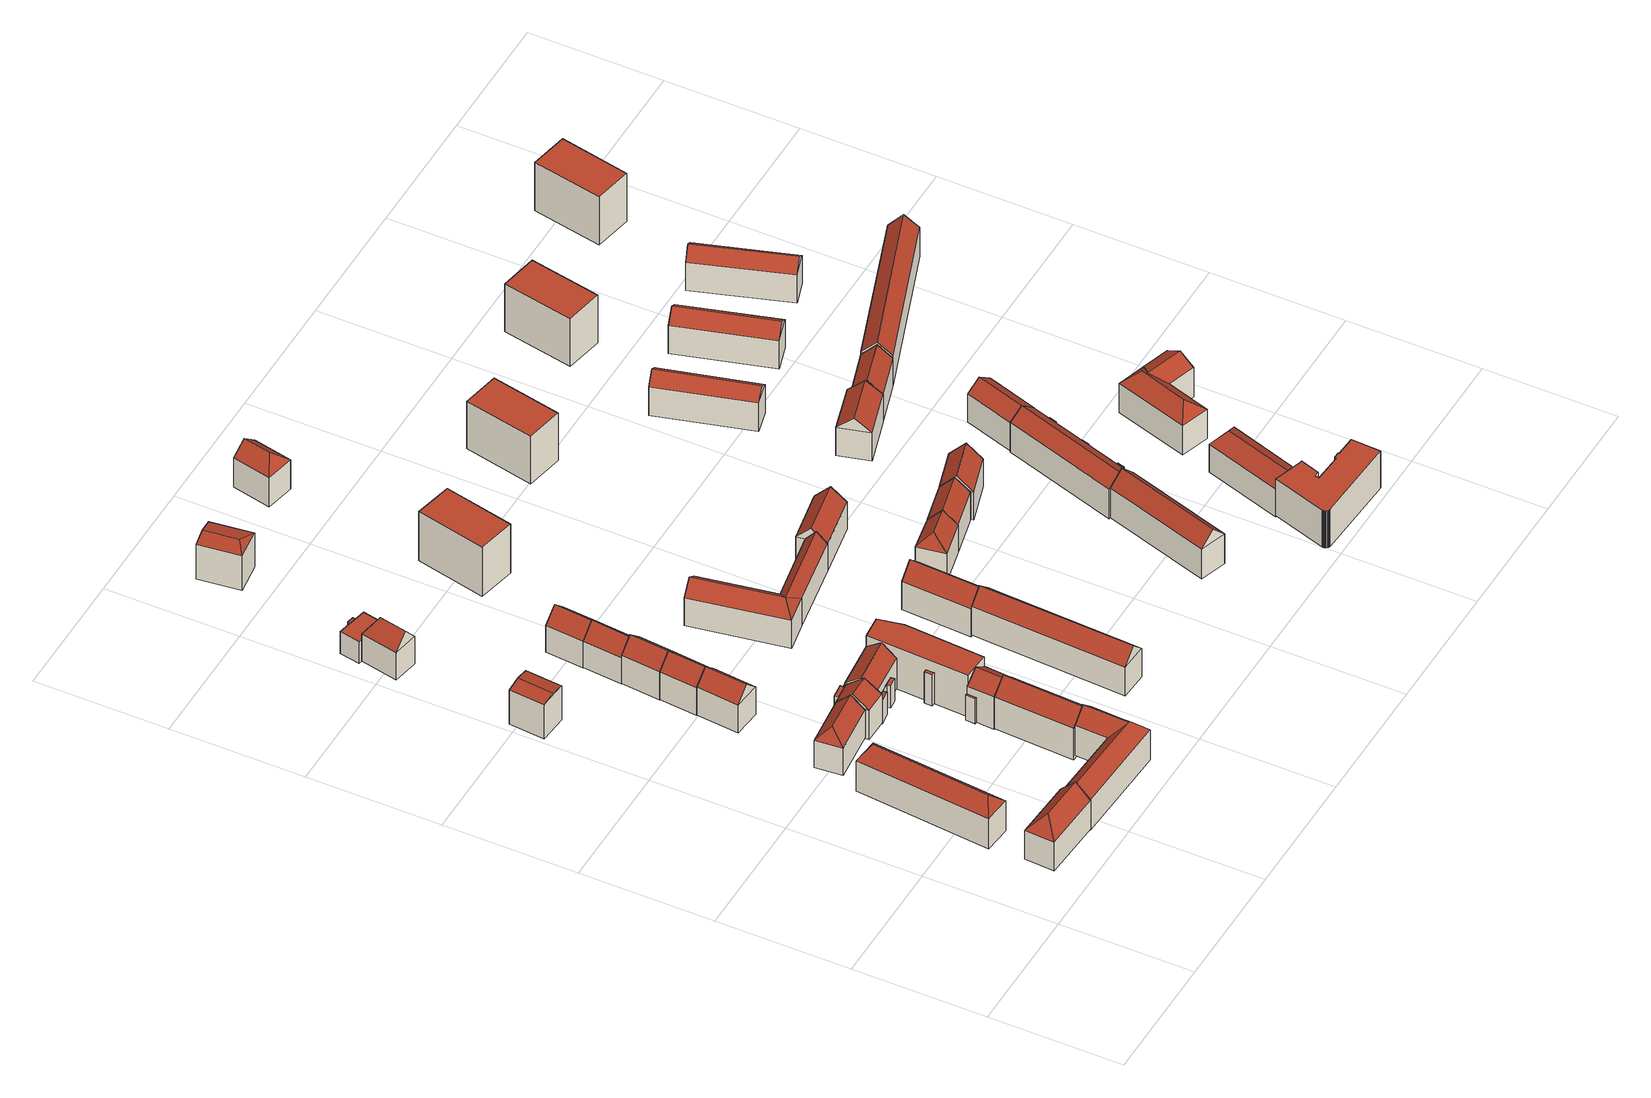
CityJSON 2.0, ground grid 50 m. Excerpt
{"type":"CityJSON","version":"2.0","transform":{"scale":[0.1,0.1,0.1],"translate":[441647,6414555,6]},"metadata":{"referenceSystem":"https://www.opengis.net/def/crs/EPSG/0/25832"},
"CityObjects":{
"building1":{"type":"Building","attributes":{"function":"31001_1010","yearOfConstruction":1968,"roofType":"5000","measuredHeight":18.33,"storeysAboveGround":4},"geometry":[{"type":"Solid","lod":"2","boundaries":[[[[0,1,2,3]],[[4,5,1,0]],[[6,7,5,4]],[[3,2,7,6]],[[0,8,4]],[[6,9,3]],[[3,9,8,0]],[[4,8,9,6]],[[1,5,7,2]]]],"semantics":{"surfaces":[{"type":"WallSurface"},{"type":"RoofSurface","Flaechenneigung":"45.1469872440555","Flaechenrichtung":"273.487046915918","Flaechengroesse":"45.6067224267815"},{"type":"RoofSurface","Flaechenneigung":"44.6540768053212","Flaechenrichtung":"182.97791437947","Flaechengroesse":"163.194937858623"},{"type":"RoofSurface","Flaechenneigung":"44.6541377867281","Flaechenrichtung":"3.23897827540775","Flaechengroesse":"162.699723452229"},{"type":"GroundSurface"}],"values":[[0,0,0,0,1,0,2,3,4]]}}]},
"building2":{"type":"Building","attributes":{"function":"31001_1010","yearOfConstruction":1978,"roofType":"3200","measuredHeight":18.35,"storeysAboveGround":4},"geometry":[{"type":"Solid","lod":"2","boundaries":[[[[10,11,12,13]],[[14,15,11,10]],[[16,17,15,14]],[[13,12,17,16]],[[10,18,14]],[[16,19,13]],[[13,19,18,10]],[[14,18,19,16]],[[11,15,17,12]]]],"semantics":{"surfaces":[{"type":"WallSurface"},{"type":"RoofSurface","Flaechenneigung":"33.8663606532125","Flaechenrichtung":"5.44191229131199","Flaechengroesse":"31.5071338690364"},{"type":"RoofSurface","Flaechenneigung":"33.8660346399116","Flaechenrichtung":"185.440858677607","Flaechengroesse":"31.5132168230706"},{"type":"RoofSurface","Flaechenneigung":"45.4645888041415","Flaechenrichtung":"275.440397965638","Flaechengroesse":"346.697892583677"},{"type":"RoofSurface","Flaechenneigung":"45.4645322761702","Flaechenrichtung":"95.4392077965679","Flaechengroesse":"346.697206670922"},{"type":"GroundSurface"}],"values":[[0,0,0,0,1,2,3,4,5]]}}]},
"building3":{"type":"Building","attributes":{"function":"31001_1010","yearOfConstruction":1957,"roofType":"3100","measuredHeight":16.07,"storeysAboveGround":4},"geometry":[{"type":"Solid","lod":"2","boundaries":[[[[20,21,22,23]],[[24,25,21,20]],[[26,27,25,24]],[[23,22,27,26]],[[20,28,24]],[[26,29,23]],[[23,29,28,20]],[[24,28,29,26]],[[21,25,27,22]]]],"semantics":{"surfaces":[{"type":"WallSurface"},{"type":"RoofSurface","Flaechenneigung":"79.4866216554259","Flaechenrichtung":"274.890750281872","Flaechengroesse":"74.3996729459847"},{"type":"RoofSurface","Flaechenneigung":"79.4864918375079","Flaechenrichtung":"94.9222495834892","Flaechengroesse":"75.3917196811478"},{"type":"GroundSurface"}],"values":[[0,0,0,0,0,0,1,2,3]]}}]},
"building4":{"type":"Building","attributes":{"function":"31001_1010"},"children":["building4-1","building4-2"]},
"building4-1":{"type":"BuildingPart","attributes":{"roofType":"5000","measuredHeight":18.44,"storeysAboveGround":4},"parents":["building4"],"geometry":[{"type":"Solid","lod":"2","boundaries":[[[[30,31,32,33]],[[34,35,31,30]],[[36,37,35,34]],[[33,32,37,36]],[[30,38,34]],[[36,39,33]],[[33,39,38,30]],[[34,38,39,36]],[[31,35,37,32]]]],"semantics":{"surfaces":[{"type":"WallSurface"},{"type":"RoofSurface","Flaechenneigung":"43.4155554276535","Flaechenrichtung":"92.8469278651732","Flaechengroesse":"35.2484011671051"},{"type":"RoofSurface","Flaechenneigung":"44.9627698286499","Flaechenrichtung":"2.85026324753038","Flaechengroesse":"260.473177693764"},{"type":"RoofSurface","Flaechenneigung":"44.9628308306534","Flaechenrichtung":"182.869518036218","Flaechengroesse":"260.478835610962"},{"type":"GroundSurface"}],"values":[[0,0,0,0,1,0,2,3,4]]}}]},
"building4-2":{"type":"BuildingPart","attributes":{"roofType":"5000","measuredHeight":18.43,"storeysAboveGround":4},"parents":["building4"],"geometry":[{"type":"Solid","lod":"2","boundaries":[[[[30,31,40,41]],[[42,43,31,30]],[[44,45,43,42]],[[41,40,45,44]],[[30,46,42]],[[44,47,41]],[[41,47,46,30]],[[42,46,47,44]],[[31,43,45,40]]]],"semantics":{"surfaces":[{"type":"WallSurface"},{"type":"RoofSurface","Flaechenneigung":"-44.9903558308163","Flaechenrichtung":"182.841823015067","Flaechengroesse":"37.3241524253231"},{"type":"RoofSurface","Flaechenneigung":"46.0114186825167","Flaechenrichtung":"92.8399679740987","Flaechengroesse":"107.365007347212"},{"type":"RoofSurface","Flaechenneigung":"46.011360972852","Flaechenrichtung":"272.830107319629","Flaechengroesse":"107.344186275943"},{"type":"GroundSurface"}],"values":[[0,0,0,0,1,0,2,3,4]]}}]},
"building5":{"type":"Building","attributes":{"function":"31001_1010","yearOfConstruction":1978,"roofType":"5000","measuredHeight":16.98,"storeysAboveGround":4},"geometry":[{"type":"Solid","lod":"2","boundaries":[[[[48,49,50,51]],[[52,53,49,48]],[[54,55,53,52]],[[51,50,55,54]],[[48,56,52]],[[54,57,51]],[[51,57,56,48]],[[52,56,57,54]],[[49,53,55,50]]]],"semantics":{"surfaces":[{"type":"WallSurface"},{"type":"RoofSurface","Flaechenneigung":"34.561437861719","Flaechenrichtung":"264.249041542954","Flaechengroesse":"30.3441899835049"},{"type":"RoofSurface","Flaechenneigung":"46.0000803428146","Flaechenrichtung":"174.286297077971","Flaechengroesse":"127.083836122021"},{"type":"RoofSurface","Flaechenneigung":"45.9999800754742","Flaechenrichtung":"354.259160964322","Flaechengroesse":"127.086329251824"},{"type":"GroundSurface"}],"values":[[0,0,0,0,1,0,2,3,4]]}}]},
"building6":{"type":"Building","attributes":{"function":"31001_1010","yearOfConstruction":1994,"roofType":"3100","measuredHeight":17.4,"storeysAboveGround":4},"geometry":[{"type":"Solid","lod":"2","boundaries":[[[[58,59,60,61]],[[62,63,59,58]],[[64,65,63,62]],[[61,60,65,64]],[[58,66,62]],[[64,67,61]],[[61,67,66,58]],[[62,66,67,64]],[[59,63,65,60]]]],"semantics":{"surfaces":[{"type":"WallSurface"},{"type":"RoofSurface","Flaechenneigung":"45.6752614031675","Flaechenrichtung":"275.360356841284","Flaechengroesse":"117.786511656363"},{"type":"RoofSurface","Flaechenneigung":"45.6748925457704","Flaechenrichtung":"95.4309138943633","Flaechengroesse":"118.666631435207"},{"type":"GroundSurface"}],"values":[[0,0,0,0,0,0,1,2,3]]}}]},
"building7":{"type":"Building","attributes":{"function":"31001_1010"},"children":["building7-1","building7-2"]},
"building7-1":{"type":"BuildingPart","attributes":{"roofType":"3100","measuredHeight":17.82,"storeysAboveGround":4},"parents":["building7"],"geometry":[{"type":"Solid","lod":"2","boundaries":[[[[68,69,70,71]],[[72,73,69,68]],[[74,75,73,72]],[[71,70,75,74]],[[68,76,72]],[[74,77,71]],[[71,77,76,68]],[[72,76,77,74]],[[69,73,75,70]]]],"semantics":{"surfaces":[{"type":"WallSurface"},{"type":"RoofSurface","Flaechenneigung":"50.1251916103766","Flaechenrichtung":"355.873294553674","Flaechengroesse":"69.1911806618361"},{"type":"RoofSurface","Flaechenneigung":"50.0375934343527","Flaechenrichtung":"179.097731260882","Flaechengroesse":"69.1618596791766"},{"type":"GroundSurface"}],"values":[[0,0,0,0,0,0,1,2,3]]}}]},
"building7-2":{"type":"BuildingPart","attributes":{"roofType":"1000","measuredHeight":12.75,"storeysAboveGround":4},"parents":["building7"],"geometry":[{"type":"Solid","lod":"2","boundaries":[[[[78,79,80,81]],[[82,83,79,78]],[[84,85,83,82]],[[68,69,85,84]],[[86,87,69,68]],[[81,80,87,86]],[[68,84,82,78,81,86]],[[79,83,85,69,87,80]]]],"semantics":{"surfaces":[{"type":"WallSurface"},{"type":"RoofSurface","Flaechenneigung":"90","Flaechenrichtung":"0","Flaechengroesse":"9.19636817402056"},{"type":"GroundSurface"}],"values":[[0,0,0,0,0,0,1,2]]}}]},
"building8":{"type":"Building","attributes":{"function":"31001_1010","yearOfConstruction":1957,"roofType":"3100","measuredHeight":17.26,"storeysAboveGround":4},"geometry":[{"type":"Solid","lod":"2","boundaries":[[[[88,89,90,91]],[[92,93,89,88]],[[94,95,93,92]],[[91,90,95,94]],[[88,96,92]],[[94,97,91]],[[91,97,96,88]],[[92,96,97,94]],[[89,93,95,90]]]],"semantics":{"surfaces":[{"type":"WallSurface"},{"type":"RoofSurface","Flaechenneigung":"46.110052614463","Flaechenrichtung":"275.359446810205","Flaechengroesse":"105.39671543843"},{"type":"RoofSurface","Flaechenneigung":"46.1092401436894","Flaechenrichtung":"95.4327229230595","Flaechengroesse":"105.176412755406"},{"type":"GroundSurface"}],"values":[[0,0,0,0,0,0,1,2,3]]}}]},
"building9":{"type":"Building","attributes":{"function":"31001_1010","yearOfConstruction":1978,"roofType":"5000","measuredHeight":17.87,"storeysAboveGround":4},"geometry":[{"type":"Solid","lod":"2","boundaries":[[[[98,99,100,101]],[[102,103,99,98]],[[104,105,103,102]],[[101,100,105,104]],[[98,106,102]],[[104,107,101]],[[101,107,106,98]],[[102,106,107,104]],[[99,103,105,100]]]],"semantics":{"surfaces":[{"type":"WallSurface"},{"type":"RoofSurface","Flaechenneigung":"31.7342821159858","Flaechenrichtung":"11.6243635591259","Flaechengroesse":"34.3410783759677"},{"type":"RoofSurface","Flaechenneigung":"40.3935916912065","Flaechenrichtung":"281.76400946967","Flaechengroesse":"96.489782852504"},{"type":"RoofSurface","Flaechenneigung":"40.3933774787155","Flaechenrichtung":"101.76604240952","Flaechengroesse":"95.7754379520304"},{"type":"GroundSurface"}],"values":[[0,0,0,0,1,0,2,3,4]]}}]},
"building10":{"type":"Building","attributes":{"function":"31001_1010","yearOfConstruction":1957,"roofType":"3100","measuredHeight":19.26,"storeysAboveGround":4},"geometry":[{"type":"Solid","lod":"2","boundaries":[[[[108,109,110,111]],[[112,113,109,108]],[[114,115,113,112]],[[111,110,115,114]],[[108,116,112]],[[114,117,111]],[[111,117,116,108]],[[112,116,117,114]],[[109,113,115,110]]]],"semantics":{"surfaces":[{"type":"WallSurface"},{"type":"RoofSurface","Flaechenneigung":"46.2087337868863","Flaechenrichtung":"272.850484340695","Flaechengroesse":"230.826257606188"},{"type":"RoofSurface","Flaechenneigung":"46.2086558641358","Flaechenrichtung":"92.8470490302429","Flaechengroesse":"230.794758203826"},{"type":"GroundSurface"}],"values":[[0,0,0,0,0,0,1,2,3]]}}]},
"building11":{"type":"Building","attributes":{"function":"31001_1010","yearOfConstruction":1957,"roofType":"3100","measuredHeight":17.6,"storeysAboveGround":4},"geometry":[{"type":"Solid","lod":"2","boundaries":[[[[92,118,119,120]],[[88,121,118,92]],[[122,123,121,88]],[[120,119,123,122]],[[92,96,88]],[[122,124,120]],[[120,124,96,92]],[[88,96,124,122]],[[118,121,123,119]]]],"semantics":{"surfaces":[{"type":"WallSurface"},{"type":"RoofSurface","Flaechenneigung":"45.7087350032698","Flaechenrichtung":"95.2227162654452","Flaechengroesse":"109.199133831889"},{"type":"RoofSurface","Flaechenneigung":"45.709620725881","Flaechenrichtung":"275.146357854383","Flaechengroesse":"108.960622949222"},{"type":"GroundSurface"}],"values":[[0,0,0,0,0,0,1,2,3]]}}]},
"building12":{"type":"Building","attributes":{"function":"31001_1010"},"children":["building12-1","building12-2"]},
"building12-1":{"type":"BuildingPart","attributes":{"roofType":"1000","measuredHeight":9.54,"storeysAboveGround":3},"parents":["building12"],"geometry":[{"type":"Solid","lod":"2","boundaries":[[[[125,126,127,128]],[[129,130,126,125]],[[131,132,130,129]],[[128,127,132,131]],[[129,125,128,131]],[[126,130,132,127]]]],"semantics":{"surfaces":[{"type":"WallSurface"},{"type":"RoofSurface","Flaechenneigung":"90","Flaechenrichtung":"0","Flaechengroesse":"95.9083079972926"},{"type":"GroundSurface"}],"values":[[0,0,0,0,1,2]]}}]},
"building12-2":{"type":"BuildingPart","attributes":{"roofType":"1000","measuredHeight":9.54,"storeysAboveGround":3},"parents":["building12"],"geometry":[{"type":"Solid","lod":"2","boundaries":[[[[133,134,135,136]],[[137,138,134,133]],[[139,140,138,137]],[[136,135,140,139]],[[137,133,136,139]],[[134,138,140,135]]]],"semantics":{"surfaces":[{"type":"WallSurface"},{"type":"RoofSurface","Flaechenneigung":"90","Flaechenrichtung":"0","Flaechengroesse":"2.9139170031784"},{"type":"GroundSurface"}],"values":[[0,0,0,0,1,2]]}}]},
"building13":{"type":"Building","attributes":{"function":"31001_1010"},"children":["building13-1","building13-2","building13-3","building13-4","building13-5","building13-6"]},
"building13-1":{"type":"BuildingPart","attributes":{"roofType":"3100","measuredHeight":17.83,"storeysAboveGround":4},"parents":["building13"],"geometry":[{"type":"Solid","lod":"2","boundaries":[[[[141,142,143,144]],[[145,146,142,141]],[[147,148,146,145]],[[144,143,148,147]],[[141,149,145]],[[147,150,144]],[[144,150,149,141]],[[145,149,150,147]],[[142,146,148,143]]]],"semantics":{"surfaces":[{"type":"WallSurface"},{"type":"RoofSurface","Flaechenneigung":"52.5202095847336","Flaechenrichtung":"354.367657047694","Flaechengroesse":"132.652211782059"},{"type":"RoofSurface","Flaechenneigung":"52.520241993122","Flaechenrichtung":"174.37337925334","Flaechengroesse":"126.735338123854"},{"type":"GroundSurface"}],"values":[[0,0,0,0,0,0,1,2,3]]}}]},
"building13-2":{"type":"BuildingPart","attributes":{"roofType":"1000","measuredHeight":18.3,"storeysAboveGround":4},"parents":["building13"],"geometry":[{"type":"Solid","lod":"2","boundaries":[[[[151,152,142,153]],[[154,155,152,151]],[[156,157,155,154]],[[158,159,157,156]],[[153,142,159,158]],[[156,154,151,153,158]],[[152,155,157,159,142]]]],"semantics":{"surfaces":[{"type":"WallSurface"},{"type":"RoofSurface","Flaechenneigung":"90","Flaechenrichtung":"0","Flaechengroesse":"403.838762422948"},{"type":"GroundSurface"}],"values":[[0,0,0,0,0,1,2]]}}]},
"building13-3":{"type":"BuildingPart","attributes":{"roofType":"3100","measuredHeight":18.45,"storeysAboveGround":4},"parents":["building13"],"geometry":[{"type":"Solid","lod":"2","boundaries":[[[[160,161,157,162]],[[163,164,161,160]],[[165,166,164,163]],[[162,157,166,165]],[[160,167,163]],[[165,168,162]],[[162,168,167,160]],[[163,167,168,165]],[[161,164,166,157]]]],"semantics":{"surfaces":[{"type":"WallSurface"},{"type":"RoofSurface","Flaechenneigung":"53.5397911508383","Flaechenrichtung":"93.4567268338415","Flaechengroesse":"71.6514783143033"},{"type":"RoofSurface","Flaechenneigung":"53.540942645089","Flaechenrichtung":"273.055745114588","Flaechengroesse":"71.6383459365998"},{"type":"GroundSurface"}],"values":[[0,0,0,0,0,0,1,2,3]]}}]},
"building13-4":{"type":"BuildingPart","attributes":{"roofType":"1000","measuredHeight":11.1,"storeysAboveGround":4},"parents":["building13"],"geometry":[{"type":"Solid","lod":"2","boundaries":[[[[169,170,171,172]],[[173,174,170,169]],[[175,166,174,173]],[[172,171,166,175]],[[173,169,172,175]],[[170,174,166,171]]]],"semantics":{"surfaces":[{"type":"WallSurface"},{"type":"RoofSurface","Flaechenneigung":"90","Flaechenrichtung":"0","Flaechengroesse":"2.91515733651439"},{"type":"GroundSurface"}],"values":[[0,0,0,0,1,2]]}}]},
"building13-5":{"type":"BuildingPart","attributes":{"roofType":"1000","measuredHeight":13.71,"storeysAboveGround":4},"parents":["building13"],"geometry":[{"type":"Solid","lod":"2","boundaries":[[[[176,177,178,179]],[[180,181,177,176]],[[182,183,181,180]],[[179,178,183,182]],[[180,176,179,182]],[[177,181,183,178]]]],"semantics":{"surfaces":[{"type":"WallSurface"},{"type":"RoofSurface","Flaechenneigung":"90","Flaechenrichtung":"0","Flaechengroesse":"4.18949200061671"},{"type":"GroundSurface"}],"values":[[0,0,0,0,1,2]]}}]},
"building13-6":{"type":"BuildingPart","attributes":{"roofType":"1000","measuredHeight":9.96,"storeysAboveGround":4},"parents":["building13"],"geometry":[{"type":"Solid","lod":"2","boundaries":[[[[184,185,186,187]],[[188,189,185,184]],[[190,148,189,188]],[[191,192,148,190]],[[193,194,192,191]],[[195,196,194,193]],[[197,198,196,195]],[[187,186,198,197]],[[195,193,191,190,188,184,187,197]],[[185,189,148,192,194,196,198,186]]]],"semantics":{"surfaces":[{"type":"WallSurface"},{"type":"RoofSurface","Flaechenneigung":"90","Flaechenrichtung":"0","Flaechengroesse":"14.7241736813107"},{"type":"GroundSurface"}],"values":[[0,0,0,0,0,0,0,0,1,2]]}}]},
"building14":{"type":"Building","attributes":{"function":"31001_1010","yearOfConstruction":1957,"roofType":"3100","measuredHeight":16.69,"storeysAboveGround":4},"geometry":[{"type":"Solid","lod":"2","boundaries":[[[[199,200,201,202]],[[203,204,200,199]],[[205,206,204,203]],[[202,201,206,205]],[[199,207,203]],[[205,208,202]],[[202,208,207,199]],[[203,207,208,205]],[[200,204,206,201]]]],"semantics":{"surfaces":[{"type":"WallSurface"},{"type":"RoofSurface","Flaechenneigung":"45.2432181142275","Flaechenrichtung":"275.069358264531","Flaechengroesse":"111.295790380201"},{"type":"RoofSurface","Flaechenneigung":"45.2427669983575","Flaechenrichtung":"95.1190742704094","Flaechengroesse":"111.348555579079"},{"type":"GroundSurface"}],"values":[[0,0,0,0,0,0,1,2,3]]}}]},
"building15":{"type":"Building","attributes":{"function":"31001_1010","yearOfConstruction":1957,"roofType":"3100","measuredHeight":16.87,"storeysAboveGround":4},"geometry":[{"type":"Solid","lod":"2","boundaries":[[[[203,209,210,211]],[[199,212,209,203]],[[213,214,212,199]],[[211,210,214,213]],[[203,215,199]],[[213,216,211]],[[211,216,215,203]],[[199,215,216,213]],[[209,212,214,210]]]],"semantics":{"surfaces":[{"type":"WallSurface"},{"type":"RoofSurface","Flaechenneigung":"45.6378143352856","Flaechenrichtung":"95.1176155098108","Flaechengroesse":"105.486944053792"},{"type":"RoofSurface","Flaechenneigung":"45.6379036629861","Flaechenrichtung":"275.066767765152","Flaechengroesse":"106.290224014758"},{"type":"GroundSurface"}],"values":[[0,0,0,0,0,0,1,2,3]]}}]},
"building16":{"type":"Building","attributes":{"function":"31001_1010","roofType":"5000","measuredHeight":16.54,"storeysAboveGround":4},"geometry":[{"type":"Solid","lod":"2","boundaries":[[[[217,218,219,220]],[[221,222,218,217]],[[223,224,222,221]],[[220,219,224,223]],[[217,225,221]],[[223,226,220]],[[220,226,225,217]],[[221,225,226,223]],[[218,222,224,219]]]],"semantics":{"surfaces":[{"type":"WallSurface"},{"type":"RoofSurface","Flaechenneigung":"67.0855119736355","Flaechenrichtung":"172.520676033653","Flaechengroesse":"19.4381676946548"},{"type":"RoofSurface","Flaechenneigung":"77.6403172852523","Flaechenrichtung":"82.5130880285919","Flaechengroesse":"86.7969335589074"},{"type":"RoofSurface","Flaechenneigung":"77.6403288287253","Flaechenrichtung":"262.512705278156","Flaechengroesse":"87.0002938870367"},{"type":"GroundSurface"}],"values":[[0,0,0,0,1,0,2,3,4]]}}]},
"building17":{"type":"Building","attributes":{"function":"31001_1010","yearOfConstruction":1957,"roofType":"3100","measuredHeight":17.85,"storeysAboveGround":4},"geometry":[{"type":"Solid","lod":"2","boundaries":[[[[227,228,229,230]],[[231,232,228,227]],[[233,234,232,231]],[[230,229,234,233]],[[227,235,231]],[[233,236,230]],[[230,236,235,227]],[[231,235,236,233]],[[228,232,234,229]]]],"semantics":{"surfaces":[{"type":"WallSurface"},{"type":"RoofSurface","Flaechenneigung":"45.3720888798548","Flaechenrichtung":"272.795252394418","Flaechengroesse":"429.471591473641"},{"type":"RoofSurface","Flaechenneigung":"45.372116342191","Flaechenrichtung":"92.799918712728","Flaechengroesse":"429.514069382934"},{"type":"GroundSurface"}],"values":[[0,0,0,0,0,0,1,2,3]]}}]},
"building18":{"type":"Building","attributes":{"function":"31001_1010","yearOfConstruction":1957,"roofType":"1000","measuredHeight":21.66,"storeysAboveGround":7},"geometry":[{"type":"Solid","lod":"2","boundaries":[[[[237,238,239,240]],[[241,242,238,237]],[[243,244,242,241]],[[240,239,244,243]],[[241,237,240,243]],[[238,242,244,239]]]],"semantics":{"surfaces":[{"type":"WallSurface"},{"type":"RoofSurface","Flaechenneigung":"90","Flaechenrichtung":"0","Flaechengroesse":"389.242203013323"},{"type":"GroundSurface"}],"values":[[0,0,0,0,1,2]]}}]},
"building19":{"type":"Building","attributes":{"function":"31001_1010","yearOfConstruction":1957,"roofType":"3100","measuredHeight":17.91,"storeysAboveGround":4},"geometry":[{"type":"Solid","lod":"2","boundaries":[[[[245,246,247,248]],[[249,250,246,245]],[[251,252,250,249]],[[248,247,252,251]],[[245,253,249]],[[251,254,248]],[[248,254,253,245]],[[249,253,254,251]],[[246,250,252,247]]]],"semantics":{"surfaces":[{"type":"WallSurface"},{"type":"RoofSurface","Flaechenneigung":"44.0321055442164","Flaechenrichtung":"272.794904753454","Flaechengroesse":"201.776453264636"},{"type":"RoofSurface","Flaechenneigung":"44.0321237667603","Flaechenrichtung":"92.7982417943155","Flaechengroesse":"201.773163612339"},{"type":"GroundSurface"}],"values":[[0,0,0,0,0,0,1,2,3]]}}]},
"building20":{"type":"Building","attributes":{"function":"31001_1010"},"children":["building20-1","building20-2","building20-3"]},
"building20-1":{"type":"BuildingPart","attributes":{"roofType":"5000","measuredHeight":16.62,"storeysAboveGround":4},"parents":["building20"],"geometry":[{"type":"Solid","lod":"2","boundaries":[[[[255,256,257,258]],[[259,260,256,255]],[[261,262,260,259]],[[258,257,262,261]],[[255,263,259]],[[261,264,258]],[[258,264,263,255]],[[259,263,264,261]],[[256,260,262,257]]]],"semantics":{"surfaces":[{"type":"WallSurface"},{"type":"RoofSurface","Flaechenneigung":"39.4791842088346","Flaechenrichtung":"170.168433300779","Flaechengroesse":"32.33759918646"},{"type":"RoofSurface","Flaechenneigung":"51.0001831678668","Flaechenrichtung":"79.8441336401243","Flaechengroesse":"247.119812003692"},{"type":"RoofSurface","Flaechenneigung":"51.0005660384176","Flaechenrichtung":"260.064752725847","Flaechengroesse":"247.112251807372"},{"type":"GroundSurface"}],"values":[[0,0,0,0,1,0,2,3,4]]}}]},
"building20-2":{"type":"BuildingPart","attributes":{"roofType":"5000","measuredHeight":16.62,"storeysAboveGround":4},"parents":["building20"],"geometry":[{"type":"Solid","lod":"2","boundaries":[[[[255,256,265,266]],[[267,268,256,255]],[[269,270,268,267]],[[266,265,270,269]],[[255,263,267]],[[269,271,266]],[[266,271,263,255]],[[267,263,271,269]],[[256,268,270,265]]]],"semantics":{"surfaces":[{"type":"WallSurface"},{"type":"RoofSurface","Flaechenneigung":"-51.2878761025937","Flaechenrichtung":"259.744905559439","Flaechengroesse":"26.4295135095444"},{"type":"RoofSurface","Flaechenneigung":"39.976468081961","Flaechenrichtung":"170.055559831267","Flaechengroesse":"177.429820822095"},{"type":"RoofSurface","Flaechenneigung":"39.9767789529607","Flaechenrichtung":"349.867693567672","Flaechengroesse":"177.436334581447"},{"type":"GroundSurface"}],"values":[[0,0,0,0,1,0,2,3,4]]}}]},
"building20-3":{"type":"BuildingPart","attributes":{"roofType":"3100","measuredHeight":17.44,"storeysAboveGround":4},"parents":["building20"],"geometry":[{"type":"Solid","lod":"2","boundaries":[[[[272,273,274,275]],[[276,277,273,272]],[[278,265,277,276]],[[275,274,265,278]],[[272,279,276]],[[278,280,275]],[[275,280,279,272]],[[276,279,280,278]],[[273,277,265,274]]]],"semantics":{"surfaces":[{"type":"WallSurface"},{"type":"RoofSurface","Flaechenneigung":"45.7290237202847","Flaechenrichtung":"349.875571670714","Flaechengroesse":"159.268898390733"},{"type":"RoofSurface","Flaechenneigung":"45.7269478292936","Flaechenrichtung":"170.071730673027","Flaechengroesse":"160.773977326833"},{"type":"GroundSurface"}],"values":[[0,0,0,0,0,0,1,2,3]]}}]},
"building21":{"type":"Building","attributes":{"function":"31001_1010","roofType":"5000","measuredHeight":17.7,"storeysAboveGround":4},"geometry":[{"type":"Solid","lod":"2","boundaries":[[[[281,282,283,284]],[[285,286,282,281]],[[287,288,286,285]],[[284,283,288,287]],[[281,289,285]],[[287,290,284]],[[284,290,289,281]],[[285,289,290,287]],[[282,286,288,283]]]],"semantics":{"surfaces":[{"type":"WallSurface"},{"type":"RoofSurface","Flaechenneigung":"40.8606072833637","Flaechenrichtung":"191.755741371884","Flaechengroesse":"35.0160917259147"},{"type":"RoofSurface","Flaechenneigung":"48.7445773751989","Flaechenrichtung":"101.757827563104","Flaechengroesse":"94.088189816139"},{"type":"RoofSurface","Flaechenneigung":"48.7445790446934","Flaechenrichtung":"281.758281066065","Flaechengroesse":"94.0846119896577"},{"type":"GroundSurface"}],"values":[[0,0,0,0,1,0,2,3,4]]}}]},
"building22":{"type":"Building","attributes":{"function":"31001_1010","yearOfConstruction":1978,"roofType":"5000","measuredHeight":17.68,"storeysAboveGround":4},"geometry":[{"type":"Solid","lod":"2","boundaries":[[[[291,292,293,294]],[[295,296,292,291]],[[297,298,296,295]],[[294,293,298,297]],[[291,299,295]],[[297,300,294]],[[294,300,299,291]],[[295,299,300,297]],[[292,296,298,293]]]],"semantics":{"surfaces":[{"type":"WallSurface"},{"type":"RoofSurface","Flaechenneigung":"28.7634685684599","Flaechenrichtung":"259.523969949795","Flaechengroesse":"35.1739816866162"},{"type":"RoofSurface","Flaechenneigung":"43.9215271465999","Flaechenrichtung":"167.507826610384","Flaechengroesse":"96.4895079383674"},{"type":"RoofSurface","Flaechenneigung":"43.9214660456538","Flaechenrichtung":"348.949052616478","Flaechengroesse":"94.7922867847516"},{"type":"GroundSurface"}],"values":[[0,0,0,0,1,0,2,3,4]]}}]},
"building23":{"type":"Building","attributes":{"function":"31001_1010","yearOfConstruction":1957,"roofType":"3100","measuredHeight":17.59,"storeysAboveGround":4},"geometry":[{"type":"Solid","lod":"2","boundaries":[[[[301,302,303,304]],[[305,306,302,301]],[[307,308,306,305]],[[304,303,308,307]],[[301,309,305]],[[307,300,304]],[[304,300,309,301]],[[305,309,300,307]],[[302,306,308,303]]]],"semantics":{"surfaces":[{"type":"WallSurface"},{"type":"RoofSurface","Flaechenneigung":"44.1294770192152","Flaechenrichtung":"346.954257009495","Flaechengroesse":"120.576332259743"},{"type":"RoofSurface","Flaechenneigung":"44.1295114688808","Flaechenrichtung":"166.951595014942","Flaechengroesse":"120.901225215209"},{"type":"GroundSurface"}],"values":[[0,0,0,0,0,0,1,2,3]]}}]},
"building24":{"type":"Building","attributes":{"function":"31001_1010","yearOfConstruction":1957,"roofType":"3100","measuredHeight":18.44,"storeysAboveGround":4},"geometry":[{"type":"Solid","lod":"2","boundaries":[[[[310,311,312,313]],[[314,315,311,310]],[[316,317,315,314]],[[313,312,317,316]],[[310,318,314]],[[316,319,313]],[[313,319,318,310]],[[314,318,319,316]],[[311,315,317,312]]]],"semantics":{"surfaces":[{"type":"WallSurface"},{"type":"RoofSurface","Flaechenneigung":"44.5852194460208","Flaechenrichtung":"287.465774084451","Flaechengroesse":"316.011357970985"},{"type":"RoofSurface","Flaechenneigung":"44.5852216803974","Flaechenrichtung":"107.464025656766","Flaechengroesse":"316.004376473103"},{"type":"GroundSurface"}],"values":[[0,0,0,0,0,0,1,2,3]]}}]},
"building25":{"type":"Building","attributes":{"function":"31001_1010","yearOfConstruction":1957,"roofType":"1000","measuredHeight":20.98,"storeysAboveGround":7},"geometry":[{"type":"Solid","lod":"2","boundaries":[[[[320,321,322,323]],[[324,325,321,320]],[[326,327,325,324]],[[323,322,327,326]],[[324,320,323,326]],[[321,325,327,322]]]],"semantics":{"surfaces":[{"type":"WallSurface"},{"type":"RoofSurface","Flaechenneigung":"90","Flaechenrichtung":"0","Flaechengroesse":"384.103067011957"},{"type":"GroundSurface"}],"values":[[0,0,0,0,1,2]]}}]},
"building26":{"type":"Building","attributes":{"function":"31001_1010","yearOfConstruction":1957,"roofType":"3100","measuredHeight":18.12,"storeysAboveGround":4},"geometry":[{"type":"Solid","lod":"2","boundaries":[[[[328,329,330,331]],[[332,333,329,328]],[[334,335,333,332]],[[331,330,335,334]],[[328,336,332]],[[334,337,331]],[[331,337,336,328]],[[332,336,337,334]],[[329,333,335,330]]]],"semantics":{"surfaces":[{"type":"WallSurface"},{"type":"RoofSurface","Flaechenneigung":"43.7759481569887","Flaechenrichtung":"343.659194379363","Flaechengroesse":"135.096407790173"},{"type":"RoofSurface","Flaechenneigung":"43.7754437610917","Flaechenrichtung":"163.644063638335","Flaechengroesse":"136.04201929956"},{"type":"GroundSurface"}],"values":[[0,0,0,0,0,0,1,2,3]]}}]},
"building27":{"type":"Building","attributes":{"function":"31001_1010","yearOfConstruction":1983,"roofType":"1000","measuredHeight":16.24,"storeysAboveGround":4},"geometry":[{"type":"Solid","lod":"2","boundaries":[[[[338,339,340,341]],[[342,343,339,338]],[[344,345,343,342]],[[346,347,345,344]],[[348,349,347,346]],[[350,351,349,348]],[[352,353,351,350]],[[354,355,353,352]],[[356,357,355,354]],[[358,359,357,356]],[[360,361,359,358]],[[362,363,361,360]],[[364,365,363,362]],[[366,367,365,364]],[[368,369,367,366]],[[370,371,369,368]],[[372,373,371,370]],[[374,375,373,372]],[[376,377,375,374]],[[378,379,377,376]],[[341,340,379,378]],[[376,374,372,370,368,366,364,362,360,358,356,354,352,350,348,346,344,342,338,341,378]],[[339,343,345,347,349,351,353,355,357,359,361,363,365,367,369,371,373,375,377,379,340]]]],"semantics":{"surfaces":[{"type":"WallSurface"},{"type":"RoofSurface","Flaechenneigung":"90","Flaechenrichtung":"0","Flaechengroesse":"489.571177880055"},{"type":"GroundSurface"}],"values":[[0,0,0,0,0,0,0,0,0,0,0,0,0,0,0,0,0,0,0,0,0,1,2]]}}]},
"building28":{"type":"Building","attributes":{"function":"31001_1010"},"children":["building28-1","building28-2","building28-3","building28-4","building28-5"]},
"building28-1":{"type":"BuildingPart","attributes":{"roofType":"1000","measuredHeight":13.15,"storeysAboveGround":4},"parents":["building28"],"geometry":[{"type":"Solid","lod":"2","boundaries":[[[[380,381,382,383]],[[384,385,381,380]],[[386,387,385,384]],[[383,382,387,386]],[[384,380,383,386]],[[381,385,387,382]]]],"semantics":{"surfaces":[{"type":"WallSurface"},{"type":"RoofSurface","Flaechenneigung":"90","Flaechenrichtung":"0","Flaechengroesse":"0.698687857312473"},{"type":"GroundSurface"}],"values":[[0,0,0,0,1,2]]}}]},
"building28-2":{"type":"BuildingPart","attributes":{"roofType":"3100","measuredHeight":17.14,"storeysAboveGround":4},"parents":["building28"],"geometry":[{"type":"Solid","lod":"2","boundaries":[[[[388,389,390,391]],[[392,393,389,388]],[[394,395,393,392]],[[391,390,395,394]],[[388,396,392]],[[394,397,391]],[[391,397,396,388]],[[392,396,397,394]],[[389,393,395,390]]]],"semantics":{"surfaces":[{"type":"WallSurface"},{"type":"RoofSurface","Flaechenneigung":"52.5439155507649","Flaechenrichtung":"287.5036152597","Flaechengroesse":"297.323729421672"},{"type":"RoofSurface","Flaechenneigung":"52.544065108709","Flaechenrichtung":"107.556375491235","Flaechengroesse":"296.907229624412"},{"type":"GroundSurface"}],"values":[[0,0,0,0,0,0,1,2,3]]}}]},
"building28-3":{"type":"BuildingPart","attributes":{"roofType":"3100","measuredHeight":16.41,"storeysAboveGround":4},"parents":["building28"],"geometry":[{"type":"Solid","lod":"2","boundaries":[[[[398,399,400,401]],[[402,403,399,398]],[[404,405,403,402]],[[401,400,405,404]],[[398,406,402]],[[404,407,401]],[[401,407,406,398]],[[402,406,407,404]],[[399,403,405,400]]]],"semantics":{"surfaces":[{"type":"WallSurface"},{"type":"RoofSurface","Flaechenneigung":"53.3343662180516","Flaechenrichtung":"287.48835929198","Flaechengroesse":"132.593595258353"},{"type":"RoofSurface","Flaechenneigung":"53.3344942833919","Flaechenrichtung":"107.493750347242","Flaechengroesse":"133.015480719492"},{"type":"GroundSurface"}],"values":[[0,0,0,0,0,0,1,2,3]]}}]},
"building28-4":{"type":"BuildingPart","attributes":{"roofType":"1000","measuredHeight":13.15,"storeysAboveGround":4},"parents":["building28"],"geometry":[{"type":"Solid","lod":"2","boundaries":[[[[408,409,410,411]],[[412,413,409,408]],[[414,415,413,412]],[[411,410,415,414]],[[412,408,411,414]],[[409,413,415,410]]]],"semantics":{"surfaces":[{"type":"WallSurface"},{"type":"RoofSurface","Flaechenneigung":"90","Flaechenrichtung":"0","Flaechengroesse":"1.78093200025804"},{"type":"GroundSurface"}],"values":[[0,0,0,0,1,2]]}}]},
"building28-5":{"type":"BuildingPart","attributes":{"roofType":"1000","measuredHeight":13.15,"storeysAboveGround":4},"parents":["building28"],"geometry":[{"type":"Solid","lod":"2","boundaries":[[[[416,417,418,419]],[[420,421,417,416]],[[422,423,421,420]],[[419,418,423,422]],[[420,416,419,422]],[[417,421,423,418]]]],"semantics":{"surfaces":[{"type":"WallSurface"},{"type":"RoofSurface","Flaechenneigung":"90","Flaechenrichtung":"0","Flaechengroesse":"1.0378980657808"},{"type":"GroundSurface"}],"values":[[0,0,0,0,1,2]]}}]},
"building29":{"type":"Building","attributes":{"function":"31001_1010","yearOfConstruction":1957,"roofType":"5000","measuredHeight":16.54,"storeysAboveGround":4},"geometry":[{"type":"Solid","lod":"2","boundaries":[[[[424,425,426,427]],[[428,429,425,424]],[[430,431,429,428]],[[427,426,431,430]],[[424,432,428]],[[430,433,427]],[[427,433,432,424]],[[428,432,433,430]],[[425,429,431,426]]]],"semantics":{"surfaces":[{"type":"WallSurface"},{"type":"RoofSurface","Flaechenneigung":"37.9641986400539","Flaechenrichtung":"17.530040737682","Flaechengroesse":"31.8090092281426"},{"type":"RoofSurface","Flaechenneigung":"53.1887612333569","Flaechenrichtung":"287.552114454772","Flaechengroesse":"208.926137063836"},{"type":"RoofSurface","Flaechenneigung":"53.1888340376569","Flaechenrichtung":"107.537581721689","Flaechengroesse":"208.90181746086"},{"type":"GroundSurface"}],"values":[[0,0,0,0,1,0,2,3,4]]}}]},
"building30":{"type":"Building","attributes":{"function":"31001_1010","yearOfConstruction":1957,"roofType":"3100","measuredHeight":17.47,"storeysAboveGround":4},"geometry":[{"type":"Solid","lod":"2","boundaries":[[[[434,435,436,437]],[[438,439,435,434]],[[440,441,439,438]],[[437,436,441,440]],[[434,442,438]],[[440,443,437]],[[437,443,442,434]],[[438,442,443,440]],[[435,439,441,436]]]],"semantics":{"surfaces":[{"type":"WallSurface"},{"type":"RoofSurface","Flaechenneigung":"49.8112956642329","Flaechenrichtung":"163.653442877014","Flaechengroesse":"148.338573399486"},{"type":"RoofSurface","Flaechenneigung":"49.8131381771357","Flaechenrichtung":"343.909183655995","Flaechengroesse":"147.201303265911"},{"type":"GroundSurface"}],"values":[[0,0,0,0,0,0,1,2,3]]}}]},
"building31":{"type":"Building","attributes":{"function":"31001_1010","yearOfConstruction":1978,"roofType":"3100","measuredHeight":16.16,"storeysAboveGround":4},"geometry":[{"type":"Solid","lod":"2","boundaries":[[[[444,445,446,447]],[[448,449,445,444]],[[450,451,449,448]],[[447,446,451,450]],[[444,452,448]],[[450,453,447]],[[447,453,452,444]],[[448,452,453,450]],[[445,449,451,446]]]],"semantics":{"surfaces":[{"type":"WallSurface"},{"type":"RoofSurface","Flaechenneigung":"52.706303959874","Flaechenrichtung":"75.2937822648311","Flaechengroesse":"215.816015377235"},{"type":"RoofSurface","Flaechenneigung":"52.7057131338123","Flaechenrichtung":"254.942217493972","Flaechengroesse":"215.30463207395"},{"type":"GroundSurface"}],"values":[[0,0,0,0,0,0,1,2,3]]}}]},
"building32":{"type":"Building","attributes":{"function":"31001_1010","yearOfConstruction":1957,"roofType":"3100","measuredHeight":17.24,"storeysAboveGround":4},"geometry":[{"type":"Solid","lod":"2","boundaries":[[[[454,455,456,457]],[[458,459,455,454]],[[460,461,459,458]],[[457,456,461,460]],[[454,462,458]],[[460,463,457]],[[457,463,462,454]],[[458,462,463,460]],[[455,459,461,456]]]],"semantics":{"surfaces":[{"type":"WallSurface"},{"type":"RoofSurface","Flaechenneigung":"44.9855501826093","Flaechenrichtung":"342.678963220972","Flaechengroesse":"132.05278545156"},{"type":"RoofSurface","Flaechenneigung":"44.9862742900081","Flaechenrichtung":"162.84859977874","Flaechengroesse":"132.888117468992"},{"type":"GroundSurface"}],"values":[[0,0,0,0,0,0,1,2,3]]}}]},
"building33":{"type":"Building","attributes":{"function":"31001_1010"},"children":["building33-1","building33-2"]},
"building33-1":{"type":"BuildingPart","attributes":{"roofType":"3200","measuredHeight":17.85,"storeysAboveGround":4},"parents":["building33"],"geometry":[{"type":"Solid","lod":"2","boundaries":[[[[464,465,466,467]],[[468,469,465,464]],[[470,471,469,468]],[[467,466,471,470]],[[464,472,468]],[[470,473,467]],[[467,473,472,464]],[[468,472,473,470]],[[465,469,471,466]]]],"semantics":{"surfaces":[{"type":"WallSurface"},{"type":"RoofSurface","Flaechenneigung":"45.9257946161589","Flaechenrichtung":"197.509444278775","Flaechengroesse":"40.0814385503697"},{"type":"RoofSurface","Flaechenneigung":"45.9258023673801","Flaechenrichtung":"17.4989457220585","Flaechengroesse":"40.0712323815523"},{"type":"RoofSurface","Flaechenneigung":"49.4315600602259","Flaechenrichtung":"107.513478500667","Flaechengroesse":"180.919546559762"},{"type":"RoofSurface","Flaechenneigung":"49.4315817398468","Flaechenrichtung":"287.51693583489","Flaechengroesse":"180.911693351065"},{"type":"GroundSurface"}],"values":[[0,0,0,0,1,2,3,4,5]]}}]},
"building33-2":{"type":"BuildingPart","attributes":{"roofType":"5000","measuredHeight":16.5,"storeysAboveGround":4},"parents":["building33"],"geometry":[{"type":"Solid","lod":"2","boundaries":[[[[474,475,476,477]],[[467,466,475,474]],[[478,479,466,467]],[[477,476,479,478]],[[474,480,467]],[[478,481,477]],[[477,481,480,474]],[[467,480,481,478]],[[475,466,479,476]]]],"semantics":{"surfaces":[{"type":"WallSurface"},{"type":"RoofSurface","Flaechenneigung":"-49.4273329567369","Flaechenrichtung":"287.512348765595","Flaechengroesse":"32.5383506690362"},{"type":"RoofSurface","Flaechenneigung":"59.3264664076612","Flaechenrichtung":"197.50107271365","Flaechengroesse":"90.4291816384441"},{"type":"RoofSurface","Flaechenneigung":"59.3265858882366","Flaechenrichtung":"17.4998135275646","Flaechengroesse":"90.4108689755331"},{"type":"GroundSurface"}],"values":[[0,0,0,0,1,0,2,3,4]]}}]},
"building34":{"type":"Building","attributes":{"function":"31001_1010","yearOfConstruction":1957,"roofType":"1000","measuredHeight":21.15,"storeysAboveGround":7},"geometry":[{"type":"Solid","lod":"2","boundaries":[[[[482,483,484,485]],[[486,487,483,482]],[[488,489,487,486]],[[485,484,489,488]],[[486,482,485,488]],[[483,487,489,484]]]],"semantics":{"surfaces":[{"type":"WallSurface"},{"type":"RoofSurface","Flaechenneigung":"90","Flaechenrichtung":"0","Flaechengroesse":"395.514996986367"},{"type":"GroundSurface"}],"values":[[0,0,0,0,1,2]]}}]},
"building35":{"type":"Building","attributes":{"function":"31001_1010","yearOfConstruction":1978,"roofType":"3100","measuredHeight":16.24,"storeysAboveGround":4},"geometry":[{"type":"Solid","lod":"2","boundaries":[[[[490,491,492,493]],[[494,495,491,490]],[[496,497,495,494]],[[493,492,497,496]],[[490,498,494]],[[496,499,493]],[[493,499,498,490]],[[494,498,499,496]],[[491,495,497,492]]]],"semantics":{"surfaces":[{"type":"WallSurface"},{"type":"RoofSurface","Flaechenneigung":"53.1771560770768","Flaechenrichtung":"74.1223357195627","Flaechengroesse":"238.925395988204"},{"type":"RoofSurface","Flaechenneigung":"53.177104551792","Flaechenrichtung":"254.129493436385","Flaechengroesse":"239.339596562643"},{"type":"GroundSurface"}],"values":[[0,0,0,0,0,0,1,2,3]]}}]},
"building36":{"type":"Building","attributes":{"function":"31001_1010","yearOfConstruction":1957,"roofType":"3100","measuredHeight":18.03,"storeysAboveGround":4},"geometry":[{"type":"Solid","lod":"2","boundaries":[[[[500,501,502,503]],[[504,505,501,500]],[[506,507,505,504]],[[503,502,507,506]],[[500,508,504]],[[506,509,503]],[[503,509,508,500]],[[504,508,509,506]],[[501,505,507,502]]]],"semantics":{"surfaces":[{"type":"WallSurface"},{"type":"RoofSurface","Flaechenneigung":"45.9627435229794","Flaechenrichtung":"340.801364216608","Flaechengroesse":"453.794494235727"},{"type":"RoofSurface","Flaechenneigung":"45.9627777884125","Flaechenrichtung":"160.724989602639","Flaechengroesse":"456.50006226552"},{"type":"GroundSurface"}],"values":[[0,0,0,0,0,0,1,2,3]]}}]},
"building37":{"type":"Building","attributes":{"function":"31001_1010","yearOfConstruction":1978,"roofType":"3100","measuredHeight":16.3,"storeysAboveGround":4},"geometry":[{"type":"Solid","lod":"2","boundaries":[[[[510,511,512,513]],[[514,515,511,510]],[[516,517,515,514]],[[513,512,517,516]],[[510,518,514]],[[516,519,513]],[[513,519,518,510]],[[514,518,519,516]],[[511,515,517,512]]]],"semantics":{"surfaces":[{"type":"WallSurface"},{"type":"RoofSurface","Flaechenneigung":"51.086057282482","Flaechenrichtung":"72.1510368792988","Flaechengroesse":"225.835831263813"},{"type":"RoofSurface","Flaechenneigung":"51.0860240102787","Flaechenrichtung":"252.158353937607","Flaechengroesse":"225.566966469686"},{"type":"GroundSurface"}],"values":[[0,0,0,0,0,0,1,2,3]]}}]},
"building38":{"type":"Building","attributes":{"function":"31001_1010","yearOfConstruction":1957,"roofType":"1000","measuredHeight":21.29,"storeysAboveGround":7},"geometry":[{"type":"Solid","lod":"2","boundaries":[[[[520,521,522,523]],[[524,525,521,520]],[[526,527,525,524]],[[523,522,527,526]],[[524,520,523,526]],[[521,525,527,522]]]],"semantics":{"surfaces":[{"type":"WallSurface"},{"type":"RoofSurface","Flaechenneigung":"90","Flaechenrichtung":"0","Flaechengroesse":"385.792928491739"},{"type":"GroundSurface"}],"values":[[0,0,0,0,1,2]]}}]}
},
"vertices":[
[176,105,185],[176,105,58],[409,93,58],[409,93,185],[183,218,185],[183,218,58],[414,204,185],[414,204,58],[236,158,242],[412,149,242],
[240,865,170],[240,865,38],[192,354,38],[192,354,170],[343,855,170],[343,855,38],[294,344,170],[294,344,38],[288,826,221],[246,383,221],
[20,2022,174],[20,2022,24],[8,1888,24],[8,1888,174],[128,2017,174],[128,2017,24],[116,1879,174],[116,1879,24],[74,2019,184],[62,1883,184],
[801,175,188],[801,175,55],[414,194,55],[414,194,188],[796,74,188],[796,74,55],[409,93,188],[409,93,55],[751,127,239],[411,144,239],
[808,297,55],[808,297,188],[697,180,188],[697,180,55],[703,302,188],[703,302,55],[747,127,239],[755,300,239],
[283,935,162],[283,935,41],[479,955,41],[479,955,162],[273,1036,162],[273,1036,41],[469,1056,162],[469,1056,41],[312,989,211],[474,1006,211],
[328,1494,158],[328,1494,35],[313,1335,35],[313,1335,158],[433,1486,158],[433,1486,35],[418,1325,158],[418,1325,35],[381,1490,209],[365,1330,209],
[556,1065,166],[556,1065,38],[469,1056,38],[469,1056,166],[568,939,166],[568,939,38],[480,940,166],[480,940,38],[562,1002,216],[474,998,216],
[542,1080,166],[542,1080,38],[488,1074,38],[488,1074,166],[543,1068,166],[543,1068,38],[555,1069,166],[555,1069,38],[490,1058,166],[490,1058,38],
[341,1637,154],[341,1637,32],[328,1494,32],[328,1494,154],[447,1629,154],[447,1629,32],[433,1486,154],[433,1486,32],[394,1633,205],[381,1490,205],
[76,2591,134],[76,2591,14],[46,2450,14],[46,2450,134],[173,2571,134],[173,2571,14],[144,2432,134],[144,2432,14],[117,2546,193],[95,2441,193],
[712,602,179],[712,602,40],[697,303,40],[697,303,179],[822,597,179],[822,597,40],[808,297,179],[808,297,40],[767,599,233],[752,300,233],
[447,1629,29],[460,1776,29],[460,1776,154],[341,1637,29],[355,1784,154],[355,1784,29],[407,1780,205],
[79,2672,108],[79,2672,12],[63,2594,12],[63,2594,108],[197,2647,108],[197,2647,12],[181,2570,108],[181,2570,12],
[131,2672,108],[131,2672,12],[129,2662,12],[129,2662,108],[157,2667,108],[157,2667,12],[155,2656,108],[155,2656,12],
[744,1088,170],[744,1088,35],[555,1069,35],[555,1069,170],[739,974,170],[739,974,35],[566,957,170],[566,957,35],[742,1031,213],[561,1013,213],
[830,1096,218],[830,1096,35],[744,1088,218],[848,1001,218],[848,1001,35],[829,700,218],[829,700,35],[726,705,218],[726,705,35],
[822,597,178],[822,597,35],[829,700,178],[712,602,178],[712,602,35],[717,705,178],[717,705,35],[767,599,219],[773,702,219],
[707,670,146],[707,670,35],[715,670,35],[715,670,146],[708,706,146],[708,706,35],[717,705,146],
[719,833,172],[719,833,35],[733,833,35],[733,833,172],[720,864,172],[720,864,35],[734,864,172],[734,864,35],
[615,944,134],[615,944,35],[613,959,35],[613,959,134],[568,939,134],[568,939,35],[566,957,134],[683,968,134],[683,968,35],[684,953,134],[684,953,35],[647,949,134],[647,949,35],[645,962,134],[645,962,35],
[368,1932,141],[368,1932,27],[355,1784,27],[355,1784,141],[474,1925,141],[474,1925,27],[460,1776,141],[460,1776,27],[421,1928,194],[407,1780,194],
[474,1925,24],[486,2065,24],[486,2065,141],[368,1932,24],[380,2075,141],[380,2075,24],[421,1928,193],[433,2070,193],
[319,3110,162],[319,3110,10],[298,3268,10],[298,3268,162],[202,3095,162],[202,3095,10],[182,3254,162],[182,3254,10],[257,3133,175],[240,3261,175],
[1067,870,174],[1067,870,48],[1038,291,48],[1038,291,174],[1172,865,174],[1172,865,48],[1143,285,174],[1143,285,48],[1119,868,226],[1091,288,226],
[586,2647,234],[586,2647,17],[528,2385,17],[528,2385,234],[728,2616,234],[728,2616,17],[670,2354,234],[670,2354,17],
[1077,1131,165],[1077,1131,41],[1065,870,41],[1065,870,165],[1185,1126,165],[1185,1126,41],[1172,865,165],[1172,865,41],[1131,1129,220],[1118,868,220],
[857,1383,164],[857,1383,42],[791,1744,42],[791,1744,164],[747,1364,164],[747,1364,42],[684,1725,164],[684,1725,42],[795,1410,208],[738,1734,208],
[1129,1430,42],[1129,1430,164],[844,1456,164],[844,1456,42],[1116,1505,164],[1116,1505,42],[1122,1468,208],
[1314,1574,163],[1314,1574,42],[1110,1537,42],[1110,1537,163],[1337,1466,163],[1337,1466,42],[1129,1430,163],[1325,1520,217],[1119,1484,217],
[704,3178,141],[704,3178,12],[734,3325,12],[734,3325,141],[596,3200,141],[596,3200,12],[627,3347,141],[627,3347,12],[658,3230,189],[680,3336,189],
[1265,1061,164],[1265,1061,43],[1403,1092,43],[1403,1092,164],[1245,1169,164],[1245,1169,43],[1380,1194,164],[1380,1194,43],[1285,1121,220],[1391,1143,220],
[1536,1231,166],[1536,1231,44],[1380,1194,44],[1380,1194,166],[1560,1129,166],[1560,1129,44],[1403,1092,166],[1403,1092,44],[1548,1180,220],
[1768,724,187],[1768,724,56],[1642,324,56],[1642,324,187],[1868,692,187],[1868,692,56],[1742,292,187],[1742,292,56],[1818,708,241],[1692,308,241],
[1262,2721,240],[1262,2721,30],[1122,2749,30],[1122,2749,240],[1208,2458,240],[1208,2458,30],[1068,2486,240],[1068,2486,30],
[1691,1276,167],[1691,1276,46],[1536,1231,46],[1536,1231,167],[1719,1164,167],[1719,1164,46],[1563,1118,167],[1563,1118,46],[1705,1220,227],[1549,1174,227],
[2191,120,234],[2191,120,71],[2186,113,71],[2186,113,234],[2213,119,234],[2213,119,71],[2213,115,234],[2213,115,71],[2290,111,234],[2290,111,71],[2284,1,234],[2284,1,71],[1959,17,234],[1959,17,71],[1956,18,234],[1956,18,71],[1953,20,234],[1953,20,71],[1950,22,234],[1950,22,71],[1947,25,234],[1947,25,71],[1946,29,234],[1946,29,71],[1944,32,234],[1944,32,71],[1944,36,234],[1944,36,71],[1944,39,234],[1944,39,71],[2008,243,234],[2008,243,71],[2118,208,234],[2118,208,71],[2124,207,234],[2124,207,71],[2100,134,234],[2100,134,71],[2080,135,234],[2080,135,71],[2079,120,234],[2079,120,71],
[1924,884,184],[1924,884,53],[1933,913,53],[1933,913,184],[1922,884,184],[1922,884,53],[1931,914,184],[1931,914,53],
[1899,1159,184],[1899,1159,53],[1763,725,53],[1763,725,184],[1998,1126,184],[1998,1126,53],[1862,694,184],[1862,694,53],[1949,1143,224],[1812,710,224],
[1964,1349,177],[1964,1349,53],[1904,1157,53],[1904,1157,177],[2065,1318,177],[2065,1318,53],[2004,1125,177],[2004,1125,53],[2014,1333,217],[1954,1141,217],
[1888,760,184],[1888,760,53],[1883,761,53],[1883,761,184],[1880,732,184],[1880,732,53],[1874,733,184],[1874,733,53],
[1979,1055,184],[1979,1055,53],[1976,1056,53],[1976,1056,184],[1971,1027,184],[1971,1027,53],[1967,1028,184],[1967,1028,53],
[2100,534,188],[2100,534,66],[2008,243,66],[2008,243,188],[2211,499,188],[2211,499,66],[2118,208,188],[2118,208,66],[2145,484,232],[2063,225,232],
[1664,1543,168],[1664,1543,44],[1845,1596,44],[1845,1596,168],[1633,1660,168],[1633,1660,44],[1812,1711,168],[1812,1711,44],[1649,1601,218],[1829,1654,218],
[1716,1962,161],[1716,1962,35],[1624,2319,35],[1624,2319,161],[1628,1940,161],[1628,1940,35],[1531,2294,161],[1531,2294,35],[1672,1951,196],[1578,2307,196],
[1983,1750,165],[1983,1750,46],[1816,1698,46],[1816,1698,165],[2015,1648,165],[2015,1648,46],[1845,1596,165],[1845,1596,46],[1999,1699,218],[1831,1647,218],
[2244,616,190],[2244,616,61],[2332,894,61],[2332,894,190],[2136,650,190],[2136,650,61],[2223,928,190],[2223,928,61],[2205,681,239],[2262,863,239],
[2296,780,190],[2296,780,61],[2401,747,61],[2401,747,190],[2436,861,190],[2436,861,61],[2275,849,226],[2418,804,226],
[1669,2893,249],[1669,2893,38],[1618,2626,38],[1618,2626,249],[1812,2866,249],[1812,2866,38],[1761,2599,249],[1761,2599,38],
[2022,2047,161],[2022,2047,37],[1922,2400,37],[1922,2400,161],[1922,2017,161],[1922,2017,37],[1822,2372,161],[1822,2372,37],[1972,2032,200],[1872,2386,200],
[2564,1952,176],[2564,1952,47],[1983,1750,47],[1983,1750,176],[2602,1854,176],[2602,1854,47],[2015,1648,176],[2015,1648,47],[2583,1903,227],[1999,1699,227],
[2317,2137,165],[2317,2137,41],[2204,2489,41],[2204,2489,165],[2226,2109,165],[2226,2109,41],[2113,2460,165],[2113,2460,41],[2272,2123,204],[2158,2475,204],
[2223,3069,259],[2223,3069,46],[2171,2807,46],[2171,2807,259],[2365,3041,259],[2365,3041,46],[2313,2779,259],[2313,2779,46]
]}
